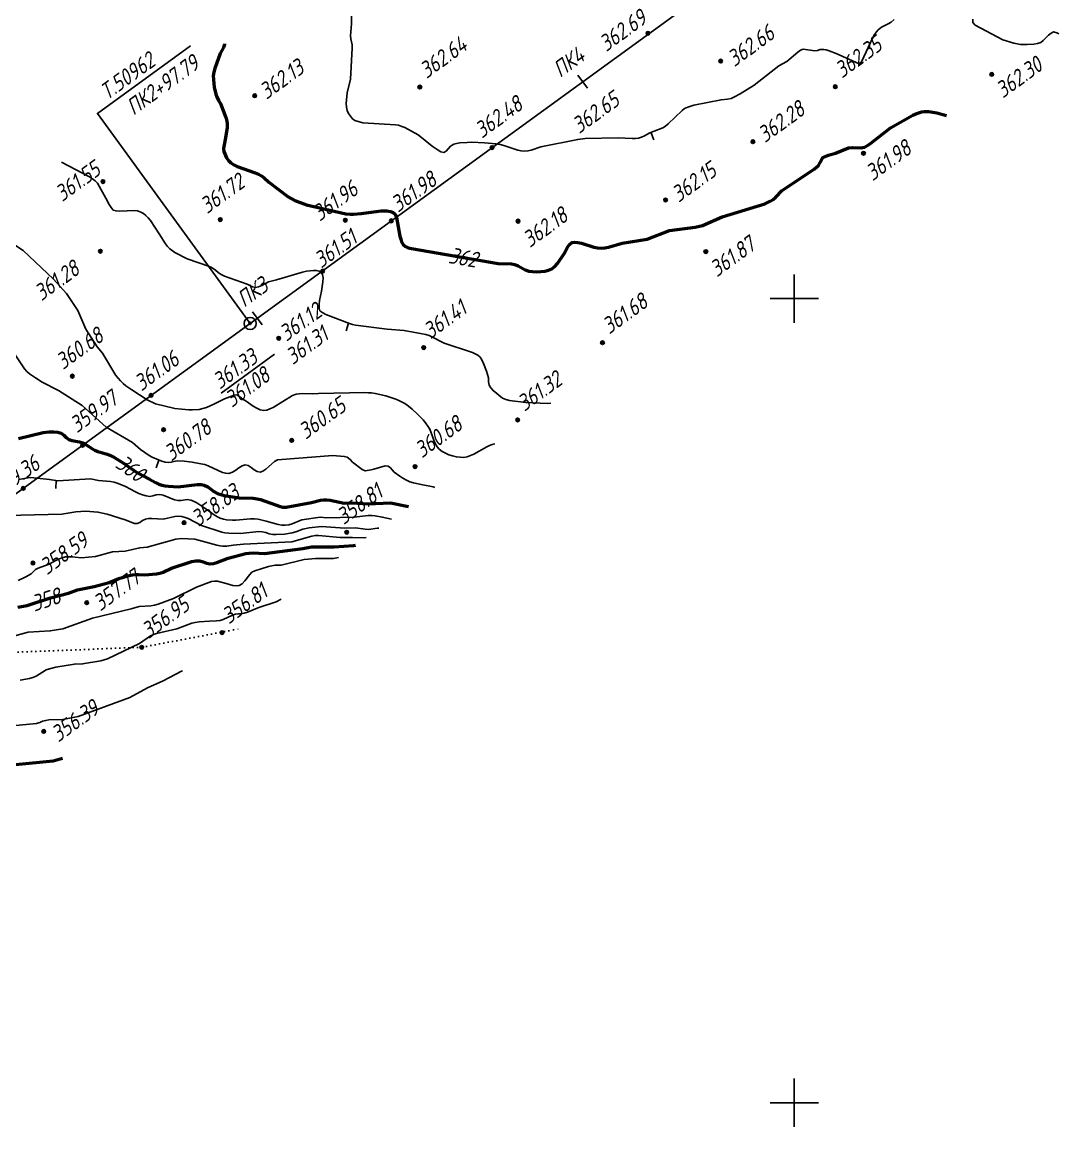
# Model space of a CAD drawing. Extents: x 1514039 to 1515876, y 2182924 to 2184238.
# Drawn here: x 1514408 to 1514665.8, y 2182994 to 2183268.8 of the extents above; entities that cross this region are included whole.
import ezdxf
from ezdxf.enums import TextEntityAlignment as Align

# ---------------------------------------------------------------- set-up
doc = ezdxf.new("R2010")
doc.units = 0
doc.linetypes.add('ИИDot', pattern=[1, 0, -1])
for name, color, linetype, lineweight in [('ИИ_ГЕОПУНКТ_025', 7, 'Continuous', 25), ('ИИ_ГЕОСЕТКА_025', 3, 'Continuous', 25), ('ИИ_КОНТУР_025', 7, 'ИИDot', 25), ('ИИ_ОТМЕТКА_025', 7, 'Continuous', 25), ('ИИ_ПИКЕТАЖ_025', 7, 'Continuous', 25), ('ИИ_РЕЛЬЕФ_025', 34, 'Continuous', 25), ('ИИ_РЕЛЬЕФ_050', 34, 'Continuous', 50), ('ИИ_ТРАССА_ТРУБ_025', 7, 'Continuous', 25)]:
    doc.layers.add(name, color=color, linetype=linetype, lineweight=lineweight)
doc.styles.add('VNIPISIMPLEXCUR', font='simplex.shx', dxfattribs={"width": 0.8, "oblique": 15})

# ---------------------------------------------------------------- blocks, each defined once
blk = doc.blocks.new('PICKET')
at = {"color": 0, "linetype": 'Continuous', "lineweight": 25}
for p, q in [((-0.2299999999999898, 0), (0.2299999999999898, 0)), ((0, 0.2299999999999898), (0, -0.2299999999999898))]:
    blk.add_line(p, q, dxfattribs=at)
blk.add_circle((0, 0), 0.23, dxfattribs=at)
at = {"color": 0, "linetype": 'Continuous', "style": 'VNIPISIMPLEXCUR', "oblique": 15, "width": 0.8}
blk.add_attdef('OTMETKA', (1.25, 0.3000000000000114), '', height=2, dxfattribs=at)
at = {"color": 8, "linetype": 'Continuous', "style": 'VNIPISIMPLEXCUR', "oblique": 15, "width": 0.8, "flags": 1}
blk.add_attdef('NOMER', (1.25, -2.699999999999989), '', height=2, dxfattribs=at)
blk = doc.blocks.new('ИИ050052Р')
at = {"linetype": 'Continuous', "lineweight": 25}
h = blk.add_hatch(color=0, dxfattribs=at)
edge = h.paths.add_edge_path()
edge.add_arc((0, 0), 0.15, 0, 360)
at = {"color": 0, "linetype": 'Continuous', "lineweight": 25}
for radius in [0.75, 0.15]:
    blk.add_circle((0, 0), radius, dxfattribs=at)
at = {"color": 0, "linetype": 'Continuous', "style": 'VNIPISIMPLEXCUR', "oblique": 15, "width": 0.8}
for tag, p in [('CENTRE', (1.449999999999999, 0.6999999999999993)), ('HEIGHT', (1.449999999999999, -2.699999999999999))]:
    blk.add_attdef(tag, p, '', height=2, dxfattribs=at)
for tag, p in [('NUMBER', (-2, -1)), ('STATIONING', (-2, -4.399999999999999)), ('ALPHA', (-2, -7.799999999999999))]:
    blk.add_attdef(tag, text='', height=2, dxfattribs=at).set_placement(p, align=Align.RIGHT)
at = {"color": 253, "linetype": 'Continuous', "style": 'VNIPISIMPLEXCUR', "oblique": 15, "width": 0.8, "flags": 1}
blk.add_attdef('NOTE', text='', height=1.6, dxfattribs=at).set_placement((-2, -10.8), align=Align.RIGHT)
blk = doc.blocks.new('ИИ15001')
at = {"color": 0, "linetype": 'Continuous', "lineweight": 25}
blk.add_lwpolyline([(0, 1), (0, -1)], dxfattribs=at)
at = {"color": 0, "linetype": 'Continuous', "lineweight": 25, "style": 'VNIPISIMPLEXCUR', "oblique": 15, "width": 0.8}
blk.add_attdef('STATIONING', text='', height=2, dxfattribs=at).set_placement((0, 2), align=Align.CENTER)
at = {"color": 7, "linetype": 'Continuous', "lineweight": 25, "style": 'VNIPISIMPLEXCUR', "oblique": 15, "width": 0.8}
blk.add_attdef('HEIGHT', text='', height=2, dxfattribs=at).set_placement((0, -2), align=Align.TOP_CENTER)
blk = doc.blocks.new('ИИ053296')
at = {"color": 0, "linetype": 'Continuous', "lineweight": 25}
blk.add_lwpolyline([(0, 0), (1, 0)], dxfattribs=at)
blk = doc.blocks.new('ИИ05012')
at = {"color": 0, "linetype": 'Continuous', "flags": 128}
for points in [[(0, 3), (0, -3)], [(-3, 0), (3, 0)]]:
    blk.add_lwpolyline(points, dxfattribs=at)

msp = doc.modelspace()

# ---------------------------------------------------------------- linework, layer by layer
at = {"layer": 'ИИ_ГЕОПУНКТ_025'}
for points in [[(1514464.73, 2183193.83), (1514426.744510953, 2183246.069806213), (1514449.870296859, 2183262.885417735)], [(1514457.494722169, 2183176.529315836), (1514470.795218824, 2183186.20059731)]]:
    msp.add_lwpolyline(points, dxfattribs=at)
at = {"layer": 'ИИ_КОНТУР_025', "flags": 128}
msp.add_lwpolyline([(1514278.958206858, 2183132.933525172), (1514281.5, 2183130.7), (1514308.781478621, 2183124.970054436), (1514323.47, 2183121.44), (1514350.573961932, 2183110.822936079), (1514398.234257442, 2183111.768573251), (1514437.8, 2183113.2801), (1514462.398784994, 2183117.949842726)], dxfattribs=at)
at = {"layer": 'ИИ_РЕЛЬЕФ_025'}
for points, elevation in [([(1514489.815790832, 2183277.940219121), (1514489.900162342, 2183268.316772429), (1514489.707767854, 2183265.400627836), (1514489.724726302, 2183264.591310323), (1514490.079970143, 2183263.089168954), (1514490.092020867, 2183262.298037719), (1514489.693014667, 2183254.54714944), (1514488.876512607, 2183251.176861952), (1514488.667417454, 2183249.429127197), (1514488.614746878, 2183248.505130045), (1514488.652787596, 2183247.617506543), (1514488.834584446, 2183246.797898017), (1514489.180502713, 2183246.067051616), (1514489.645302176, 2183245.362679079), (1514490.190346112, 2183244.750314164), (1514490.753157749, 2183244.284623745), (1514492.727591965, 2183243.744317471), (1514500.881729101, 2183243.214994365), (1514501.647553859, 2183243.111722962), (1514502.454116804, 2183242.851141929), (1514503.210029026, 2183242.543986913), (1514506.492592036, 2183240.728032075), (1514510.01165748, 2183237.949259322), (1514511.454837154, 2183236.924898356), (1514512.168633971, 2183236.49852592), (1514512.856454055, 2183236.358180305), (1514513.444245153, 2183236.65248792), (1514514.55772053, 2183237.924954188), (1514515.364277956, 2183238.420819411), (1514516.035331084, 2183238.600345796), (1514516.832802562, 2183238.73121683), (1514518.715006761, 2183238.865117744), (1514519.753742583, 2183238.877210079), (1514522.984503537, 2183238.748429315), (1514525.904127271, 2183238.467217656), (1514526.862391312, 2183238.298828087), (1514527.797884784, 2183238.05396765), (1514531.286887527, 2183236.917797796), (1514532.089579063, 2183236.746568448), (1514532.861920394, 2183236.681262403), (1514533.761479361, 2183236.755037981), (1514534.600197787, 2183236.947842478), (1514537.012054994, 2183237.730305547), (1514546.1778492, 2183239.614944612), (1514547.994809836, 2183239.812585453), (1514556.185992852, 2183239.956857032), (1514559.697610148, 2183239.792460759), (1514560.518166229, 2183239.818709851), (1514561.269904419, 2183239.925776734), (1514562.054357662, 2183240.17731146), (1514562.758314241, 2183240.523379201), (1514564.117929401, 2183241.272234489), (1514567.290195847, 2183242.518891097), (1514567.989437467, 2183242.912436953), (1514568.679318213, 2183243.444398683), (1514572.154704694, 2183246.835074321), (1514572.741178093, 2183247.255730748), (1514573.493257636, 2183247.613905877), (1514575.052197109, 2183248.136660157), (1514581.794034968, 2183249.464072185), (1514583.381294453, 2183249.582411847), (1514584.273223948, 2183249.793773073), (1514584.976860905, 2183250.088707799), (1514586.578527199, 2183250.979542886), (1514590.015130645, 2183253.122371831), (1514596.115556582, 2183257.888505509), (1514598.126327411, 2183258.961725051), (1514600.876276124, 2183261.334683254), (1514601.55175393, 2183261.783219613), (1514602.212820488, 2183262.058112143), (1514605.067558218, 2183261.635725464), (1514605.77392072, 2183261.758334489), (1514606.450102617, 2183261.956313321), (1514607.312598613, 2183261.982093154), (1514607.950508763, 2183261.848980993), (1514608.689729736, 2183261.622233286), (1514610.400590626, 2183260.953926919), (1514616.10528147, 2183258.42024239), (1514616.736423891, 2183258.859679115), (1514619.544216033, 2183264.938918061), (1514619.965563921, 2183265.681910916), (1514620.401076116, 2183266.337074876), (1514620.853787827, 2183266.885589464), (1514621.650415934, 2183267.522810217), (1514622.480040123, 2183267.949637738), (1514623.307225842, 2183268.317104958), (1514624.116383384, 2183268.744774863), (1514624.822411341, 2183269.412053387)], 362.5), ([(1514644.353124033, 2183269.482947676), (1514644.382766935, 2183268.648547443), (1514644.959773586, 2183268.028831188), (1514651.861094072, 2183264.408999233), (1514654.53581934, 2183263.535232884), (1514655.420545263, 2183263.335505287), (1514656.254228797, 2183263.228097907), (1514657.089625642, 2183263.176575677), (1514657.909515399, 2183263.17471872), (1514659.575236312, 2183263.29128057), (1514660.415580136, 2183263.430709668), (1514661.255898947, 2183263.724971181), (1514661.902034087, 2183264.176975321), (1514663.19895673, 2183265.50262194), (1514663.840354236, 2183266.060845195), (1514664.470782535, 2183266.3390556), (1514665.280937803, 2183266.142420262), (1514665.774359761, 2183265.841917522)], 362.5), ([(1514417.858550116, 2183233.933085656), (1514424.756990599, 2183230.323904511), (1514425.508755761, 2183229.83203818), (1514426.230692554, 2183229.301788612), (1514426.761299281, 2183228.699355727), (1514427.228881577, 2183228.015822809), (1514428.889129321, 2183225.011357699), (1514429.657596402, 2183223.380228282), (1514430.14993785, 2183222.673082503), (1514430.714351237, 2183222.038216009), (1514431.389122199, 2183221.802654754), (1514432.235987024, 2183221.720965152), (1514436.027868204, 2183221.893378701), (1514436.747814785, 2183221.801388936), (1514437.546399039, 2183221.539982286), (1514438.190748084, 2183221.196831596), (1514438.826950735, 2183220.70688699), (1514439.390574825, 2183220.125980633), (1514439.946240072, 2183219.401659971), (1514442.115830117, 2183216.142467567), (1514443.664544218, 2183213.621335602), (1514444.183614062, 2183212.962528008), (1514444.803671064, 2183212.383536397), (1514446.047784593, 2183211.481994336), (1514449.061934844, 2183209.91985016), (1514454.596604445, 2183207.967377485), (1514455.307566501, 2183207.626531489), (1514456.133204337, 2183207.06945661), (1514456.792568863, 2183206.500247214), (1514457.533424919, 2183205.979503415), (1514458.345395819, 2183205.594706981), (1514464.02948402, 2183203.61834361), (1514464.679293075, 2183203.258065427), (1514465.345153434, 2183202.958411362), (1514466.03189816, 2183202.737635396), (1514466.785230071, 2183202.902728349), (1514467.598622218, 2183203.294662613), (1514469.261442652, 2183204.214635932), (1514471.256978045, 2183204.67765526), (1514477.751183646, 2183206.581254081), (1514478.741020102, 2183206.804724045), (1514479.662119136, 2183206.958516604), (1514480.498618267, 2183207.026552356), (1514481.234655012, 2183206.9927519), (1514481.854366889, 2183206.841035836), (1514482.341891418, 2183206.555324762), (1514482.707760907, 2183205.989484803), (1514482.84940939, 2183205.182456044), (1514482.818035674, 2183204.192095252), (1514482.441016882, 2183201.89280465), (1514481.986294996, 2183199.554467152), (1514481.857792415, 2183198.51529774), (1514481.863460484, 2183197.639936912), (1514482.054498013, 2183196.986241437), (1514482.773543427, 2183196.49182849), (1514483.543071322, 2183196.063800307), (1514489.396764423, 2183193.825063802), (1514490.192693177, 2183193.589447175), (1514490.947225044, 2183193.435737676), (1514498.816328815, 2183192.377371352), (1514503.028512947, 2183192.043164351), (1514508.367927879, 2183191.050494566), (1514509.205865062, 2183190.810804875), (1514509.907973605, 2183190.515889104), (1514512.928177255, 2183188.894480179), (1514520.001631951, 2183186.620200424), (1514521.322039718, 2183185.93643307), (1514521.929169938, 2183185.406170632), (1514522.353294781, 2183184.755418666), (1514522.761027006, 2183183.906721039), (1514523.470393267, 2183181.972504654), (1514523.943428059, 2183180.317553174), (1514523.987463051, 2183179.340470131), (1514524.129046427, 2183178.456951771), (1514524.53209268, 2183177.809763393), (1514525.139807065, 2183177.136845428), (1514527.461740126, 2183175.255097818), (1514528.305454797, 2183174.914743924), (1514529.239644219, 2183174.685160194), (1514533.277984404, 2183174.136059151), (1514538.539883686, 2183173.92671926), (1514539.453879662, 2183173.981868863)], 361.5), ([(1514401.081022317, 2183216.715553328), (1514408.342161511, 2183211.986955091), (1514415.808712268, 2183204.87785175), (1514419.070959256, 2183201.317616382), (1514421.923904836, 2183197.064395567), (1514423.85894762, 2183192.411297793), (1514426.738105436, 2183187.993943193), (1514428.064604597, 2183186.408846902), (1514431.351530616, 2183180.924532646), (1514431.895454006, 2183180.212294308), (1514432.485853977, 2183179.544577925), (1514433.129196523, 2183178.92708176), (1514433.819053025, 2183178.354143353), (1514435.301096736, 2183177.30629361), (1514439.169004862, 2183174.842621405), (1514441.198031783, 2183173.825745703), (1514446.040400882, 2183172.649255025), (1514449.506465661, 2183172.380998825), (1514450.369850502, 2183172.371049001), (1514452.092862558, 2183172.419686422), (1514452.993388413, 2183172.640741607), (1514453.888714651, 2183172.956635008), (1514455.669440589, 2183173.769476585), (1514458.336984304, 2183175.05340137), (1514460.772467365, 2183176.017022962), (1514461.456013167, 2183176.073713194), (1514462.208325105, 2183175.615273196), (1514462.887142605, 2183175.005287827), (1514463.755762234, 2183174.473118996), (1514465.488335608, 2183173.257473177), (1514466.356955237, 2183172.725304345), (1514467.230240748, 2183172.34444367), (1514468.110525083, 2183172.19054523), (1514468.882766213, 2183172.283510776), (1514469.660548338, 2183172.556163182), (1514470.442360278, 2183172.959496941), (1514475.228527479, 2183175.884368536), (1514476.144157491, 2183176.244634137), (1514476.896135051, 2183176.36275265), (1514477.71355478, 2183176.386051753), (1514480.278000538, 2183176.293401504), (1514481.685898187, 2183176.420733268), (1514493.276179863, 2183176.616393086), (1514494.111431035, 2183176.614309602), (1514494.925541279, 2183176.565012249), (1514495.840631894, 2183176.432090445), (1514498.493590178, 2183175.827161879), (1514500.935486191, 2183175.00151138), (1514501.707846933, 2183174.673187291), (1514503.034873249, 2183173.975208736), (1514503.679874403, 2183173.557748643), (1514504.982840658, 2183172.523879441), (1514506.340272829, 2183171.272525937), (1514507.709220483, 2183169.83126828), (1514508.341996385, 2183169.076420511), (1514508.91043168, 2183168.318490842), (1514509.372050151, 2183167.514374941), (1514509.748069842, 2183166.63459548), (1514510.392756436, 2183164.803979574), (1514510.750298274, 2183163.940477972), (1514511.188668677, 2183163.168488102), (1514511.750889796, 2183162.530740585), (1514512.449553082, 2183162.007523186), (1514513.254837714, 2183161.550131114), (1514514.136122994, 2183161.166541534), (1514515.062788222, 2183160.864731619), (1514516.004212701, 2183160.652678534), (1514516.929775731, 2183160.538359449), (1514517.808856613, 2183160.529751531), (1514518.646622611, 2183160.664242919), (1514519.475558475, 2183160.947203188), (1514520.298072422, 2183161.338140823), (1514523.572073418, 2183163.171834785), (1514524.233933799, 2183163.451053671), (1514524.906003562, 2183163.692075929), (1514525.579146996, 2183163.892185726)], 361), ([(1514405.954945879, 2183186.523934072), (1514408.642006025, 2183182.538775543), (1514409.21965197, 2183181.892917697), (1514409.875283546, 2183181.326280528), (1514411.409818073, 2183180.27028129), (1514412.99396846, 2183179.231454297), (1514417.09649227, 2183177.182449501), (1514422.981606803, 2183173.405691096), (1514428.934714795, 2183168.044499942), (1514435.52098053, 2183164.189001335), (1514437.507397557, 2183162.471785273), (1514439.593680539, 2183161.004403571), (1514440.356179877, 2183160.575331186), (1514441.947797243, 2183159.870755092), (1514442.796605521, 2183159.565921988), (1514443.616894863, 2183159.33759359), (1514444.360776268, 2183159.219420956), (1514445.10449127, 2183159.293034003), (1514445.780449779, 2183159.500267952), (1514446.609597405, 2183159.628633371), (1514448.297395543, 2183159.558162726), (1514450.350671897, 2183159.319969015), (1514452.458311897, 2183158.95158011), (1514453.435294962, 2183158.730289917), (1514454.336163542, 2183158.436216804), (1514457.847009945, 2183156.795600281), (1514458.66797499, 2183156.55433883), (1514459.452805582, 2183156.494623929), (1514460.308103254, 2183156.82446474), (1514461.144239624, 2183157.3032061), (1514461.939657441, 2183157.902854099), (1514462.718453247, 2183158.418100207), (1514463.504846709, 2183158.643157688), (1514464.25264973, 2183158.460354157), (1514464.991856386, 2183158.004481978), (1514465.72801048, 2183157.463580911), (1514466.466655811, 2183157.025690717), (1514467.213336182, 2183156.878851158), (1514467.923663888, 2183157.103871387), (1514468.636047411, 2183157.588427771), (1514470.803588046, 2183159.478398176), (1514471.542250003, 2183159.880183505), (1514485.297359433, 2183161.017669403), (1514488.115359453, 2183160.762183386), (1514488.861826151, 2183160.541537636), (1514489.565770561, 2183159.981898933), (1514490.141008992, 2183159.331847664), (1514492.58544595, 2183157.48928328), (1514493.359220283, 2183157.165257616), (1514494.785497547, 2183157.415609439), (1514495.493578794, 2183157.576544016), (1514498.309002602, 2183158.380303073), (1514499.073406416, 2183158.354228938), (1514499.595086999, 2183157.954906477), (1514500.031199007, 2183157.411064464), (1514500.560257697, 2183156.827373313), (1514501.920572447, 2183155.840687147), (1514502.725433318, 2183155.3363545), (1514503.581831367, 2183154.867889816), (1514504.466067728, 2183154.467688848), (1514505.345160106, 2183154.169569409), (1514507.259933283, 2183153.740788146), (1514510.22996081, 2183153.202277259), (1514510.655146287, 2183153.039476566)], 360.5), ([(1514407.207439725, 2183154.978957684), (1514409.045221042, 2183155.373639508), (1514410.049981328, 2183155.486371283), (1514410.926372166, 2183155.473622132), (1514414.840831103, 2183155.01973217), (1514416.887322729, 2183154.669401635), (1514425.062414893, 2183155.1762442), (1514427.037456683, 2183154.801649452), (1514430.037337457, 2183154.518462277), (1514430.962087717, 2183154.344095603), (1514431.922991096, 2183154.029871037), (1514433.711249257, 2183153.259419397), (1514436.239759157, 2183151.910982438), (1514437.060251651, 2183151.547811628), (1514437.976342325, 2183151.204980306), (1514438.872699071, 2183150.938374761), (1514439.759572512, 2183150.810656831), (1514440.56633023, 2183150.948115872), (1514441.367231975, 2183151.171338493), (1514442.246738638, 2183151.26894127), (1514443.085534702, 2183151.097800867), (1514445.924605232, 2183149.997200933), (1514446.810376628, 2183149.777074369), (1514447.607151828, 2183149.779486087), (1514449.107054615, 2183150.011127327), (1514449.95926357, 2183149.915175389), (1514450.665829959, 2183149.64630086), (1514451.454221496, 2183149.220982952), (1514453.181990518, 2183148.070673669), (1514455.796773317, 2183146.232238578), (1514456.580045891, 2183145.758957902), (1514457.279786997, 2183145.426133017), (1514458.103513288, 2183145.158484128), (1514458.824232089, 2183145.015899731), (1514460.344175675, 2183144.90599312), (1514461.154840838, 2183144.912492495), (1514464.852152456, 2183145.263246255), (1514465.834760964, 2183145.244433965), (1514466.745442441, 2183145.123033042), (1514468.706198675, 2183144.638509513), (1514471.680959373, 2183143.834022871), (1514472.597551471, 2183143.685567729), (1514473.441662071, 2183143.655477551), (1514474.357346721, 2183143.782766469), (1514475.196869488, 2183144.031625357), (1514477.584874559, 2183144.986607688), (1514482.114087582, 2183145.631434698), (1514483.705010558, 2183145.500428019), (1514490.562749189, 2183145.637697756), (1514494.062687284, 2183146.026009268), (1514494.993249408, 2183146.026245656), (1514495.818771577, 2183145.957560434), (1514497.554779953, 2183145.672143944), (1514499.860100679, 2183145.189346463)], 359.5), ([(1514404.290312518, 2183146.064813351), (1514417.893869779, 2183146.413037209), (1514421.439264358, 2183146.955370748), (1514423.882000601, 2183147.141559383), (1514426.89868092, 2183146.922882752), (1514429.226479277, 2183146.392530934), (1514433.62531233, 2183144.993952314), (1514435.95311302, 2183144.115426466), (1514436.662699995, 2183144.051175426), (1514437.338333088, 2183144.353640206), (1514437.968844633, 2183144.811567021), (1514438.703913433, 2183145.184919167), (1514439.459934457, 2183145.299070747), (1514440.318994749, 2183145.31430397), (1514443.072814372, 2183145.190429315), (1514446.033722418, 2183145.849554975), (1514446.877768982, 2183145.931995123), (1514447.741251909, 2183145.854209383), (1514448.600235025, 2183145.597002392), (1514449.306742578, 2183145.30701716), (1514452.664909376, 2183143.553923172), (1514457.660457784, 2183141.960638776), (1514458.431430859, 2183141.794033562), (1514459.461938734, 2183141.659204613), (1514462.367448091, 2183141.553405823), (1514466.916472376, 2183142.050132632), (1514467.692649055, 2183142.033518312), (1514468.61821351, 2183141.836104587), (1514469.43228861, 2183141.541942778), (1514470.341600654, 2183141.34194676), (1514471.232171858, 2183141.310084146), (1514473.264723023, 2183141.437588063), (1514475.151611893, 2183141.726945092), (1514476.106354469, 2183141.988762061), (1514477.818000568, 2183142.629567225), (1514479.382395691, 2183142.962020694), (1514482.439470031, 2183143.305291916), (1514488.275116993, 2183142.918057112), (1514490.936157918, 2183143.002189768), (1514493.331130155, 2183142.649300149), (1514494.122638926, 2183142.602510123), (1514496.371818915, 2183142.911833394), (1514496.74695205, 2183142.925661321)], 359), ([(1514407.103550785, 2183129.938170763), (1514408.945375597, 2183130.783686709), (1514410.335650999, 2183131.57967745), (1514411.405940093, 2183132.624141437), (1514412.059202028, 2183132.958321017), (1514414.540013897, 2183133.857040211), (1514417.112774607, 2183135.179263902), (1514417.97150857, 2183135.545792258), (1514418.832249888, 2183135.782448085), (1514420.427073621, 2183135.75243608), (1514421.225118993, 2183135.696443257), (1514422.822476751, 2183135.502483975), (1514426.26122153, 2183135.904183551), (1514430.5050252, 2183136.988692095), (1514433.647899302, 2183137.160943206), (1514437.277962473, 2183138.043496992), (1514439.14618039, 2183138.172011585), (1514446.274584225, 2183140.192741988), (1514447.683510481, 2183140.385162781), (1514450.977076363, 2183140.218530979), (1514456.470056015, 2183138.669521415), (1514457.263793197, 2183138.506309382), (1514457.967080518, 2183138.41363626), (1514458.907535394, 2183138.425339661), (1514460.490930505, 2183138.680768481), (1514463.091823736, 2183138.907094227), (1514475.130708944, 2183139.495693484), (1514480.055603417, 2183140.928836717), (1514480.96991039, 2183141.091288362), (1514481.722950649, 2183141.104478683), (1514487.125694698, 2183140.580537207), (1514490.168775703, 2183140.602351451), (1514493.178663495, 2183140.534954138), (1514493.543842709, 2183140.596562429)], 358.5), ([(1514404.407554259, 2183115.619892811), (1514409.578799112, 2183117.010283282), (1514415.030654427, 2183117.347416022), (1514418.147050407, 2183117.869450337), (1514425.523285392, 2183120.527319215), (1514435.192862019, 2183122.814024364), (1514437.138391618, 2183123.405235989), (1514440.010711843, 2183123.567965568), (1514440.990823274, 2183123.727180703), (1514441.90162706, 2183123.978499437), (1514445.644022821, 2183125.442996224), (1514451.366616599, 2183128.254989061), (1514455.138634377, 2183129.614162049), (1514455.931156524, 2183129.755867436), (1514456.653304537, 2183129.713659822), (1514458.75006911, 2183129.174970399), (1514460.444998695, 2183128.655133479), (1514461.254962707, 2183128.532835354), (1514462.006592174, 2183128.624613302), (1514462.731240088, 2183129.065775012), (1514463.408062026, 2183129.791552721), (1514464.629781976, 2183131.39992966), (1514465.180456987, 2183131.934015653), (1514465.903330484, 2183132.262436726), (1514467.487496354, 2183132.761414479), (1514469.300885156, 2183133.372120714), (1514470.141972932, 2183133.58193313), (1514470.949766529, 2183133.685490907), (1514472.467637759, 2183133.750306016), (1514478.188762032, 2183135.098234494), (1514479.135977443, 2183135.237863241), (1514480.946930202, 2183135.365923611), (1514481.848659808, 2183135.379429139), (1514484.548852928, 2183135.352579515), (1514485.450027457, 2183135.358599909), (1514486.723879433, 2183135.637515697)], 357.5), ([(1514407.568539834, 2183105.149993401), (1514409.90243148, 2183105.511955586), (1514410.673935924, 2183105.737174618), (1514411.513894002, 2183106.142667369), (1514414.038509218, 2183107.693711049), (1514414.815185053, 2183107.958121621), (1514416.453965631, 2183108.332961823), (1514421.061487965, 2183109.120419733), (1514423.083343544, 2183109.139595885), (1514427.572678586, 2183109.907388737), (1514428.406751134, 2183110.137193515), (1514429.259450989, 2183110.449239452), (1514437.256991371, 2183114.192768027), (1514439.996742485, 2183116.107756842), (1514440.689380324, 2183116.461713745), (1514441.458392975, 2183116.723038026), (1514446.51401118, 2183117.895728839), (1514450.21926622, 2183119.260770767), (1514451.060074551, 2183119.489788469), (1514452.019445355, 2183119.640883611), (1514454.665082961, 2183119.784048495), (1514456.393402657, 2183119.826369582), (1514457.26069983, 2183119.957363273), (1514458.034436412, 2183120.1990459), (1514460.365153276, 2183121.256923995), (1514461.062911476, 2183121.4996656), (1514461.804350102, 2183121.614430419), (1514462.486561918, 2183121.646967617), (1514463.22418675, 2183121.757612271), (1514464.079034572, 2183122.030163185), (1514466.894498771, 2183123.201501427), (1514471.19136015, 2183124.630258701), (1514472.413527907, 2183125.231931516)], 357), ([(1514400.147183785, 2183093.291653058), (1514410.811968189, 2183094.210159845), (1514411.661577164, 2183094.338751687), (1514412.428427195, 2183094.579920033), (1514413.125383398, 2183094.871643646), (1514413.913916795, 2183095.104162311), (1514414.678671726, 2183095.203242119), (1514418.208280258, 2183095.295324187), (1514421.982804768, 2183096.104922364), (1514434.843287301, 2183100.799707719), (1514439.184420823, 2183103.172915699), (1514443.137198142, 2183104.904621916), (1514447.625288957, 2183107.352233394), (1514447.948912106, 2183107.442807419)], 356.5)]:
    msp.add_lwpolyline(points, dxfattribs=dict(at, elevation=elevation))
at = {"layer": 'ИИ_РЕЛЬЕФ_050'}
for points, elevation in [([(1514458.377292394, 2183263.397536803), (1514458.360697314, 2183263.228096269), (1514458.082454456, 2183262.471901458), (1514457.652222442, 2183261.716202802), (1514457.278445301, 2183260.960319853), (1514455.926092125, 2183257.228217737), (1514455.683322659, 2183256.299641205), (1514455.554935789, 2183255.376403467), (1514455.685487247, 2183253.531538183), (1514455.81153519, 2183252.591068366), (1514456.240719553, 2183250.885384012), (1514456.456475318, 2183250.199585841), (1514456.881153361, 2183249.283630497), (1514457.336531796, 2183248.513724251), (1514458.651143285, 2183245.035478644), (1514458.896866165, 2183244.221210766), (1514459.043073055, 2183243.473295117), (1514459.052937677, 2183242.543909675), (1514458.636648483, 2183239.989152139), (1514458.232197384, 2183238.214231359), (1514458.129849682, 2183237.366954864), (1514458.18286752, 2183236.582186651), (1514458.834807001, 2183235.024843849), (1514459.338292521, 2183234.337493929), (1514459.922094005, 2183233.744856577), (1514460.652376276, 2183233.266122087), (1514461.505638214, 2183232.907421441), (1514465.981148384, 2183231.276852721), (1514466.815242197, 2183230.932527163), (1514467.536801063, 2183230.56032472), (1514468.228533587, 2183230.060216556), (1514469.373208726, 2183229.000847772), (1514474.209570749, 2183225.355382348), (1514475.864433259, 2183224.409757085), (1514478.771777985, 2183223.299678845), (1514488.540698066, 2183221.102298911), (1514489.62176529, 2183220.989165362), (1514490.444628675, 2183220.985868366), (1514492.352789785, 2183221.158533106), (1514497.287093882, 2183221.8371869), (1514498.067715102, 2183221.878341879), (1514498.711241505, 2183221.848037399), (1514499.589440302, 2183221.683222842), (1514500.252218459, 2183221.419622334), (1514500.74345095, 2183221.022526564), (1514501.079974864, 2183220.153248202), (1514501.956359367, 2183215.554441573), (1514502.157341225, 2183214.781401909), (1514502.386395763, 2183214.159770713), (1514502.761458954, 2183213.440264273), (1514503.356882533, 2183212.929494232), (1514504.002794981, 2183212.664965952), (1514504.854810169, 2183212.460371148), (1514526.351893816, 2183208.76162316), (1514529.675165016, 2183208.649463073), (1514530.468902266, 2183208.505222666), (1514531.366008545, 2183208.133288212), (1514533.087034947, 2183207.160073746), (1514534.044532475, 2183206.85127599), (1514534.935222682, 2183206.744340762), (1514535.923558651, 2183206.703952849), (1514536.95429448, 2183206.742214825), (1514537.972184263, 2183206.871229263), (1514538.921982098, 2183207.103098741), (1514539.74844208, 2183207.449925832), (1514540.505307191, 2183208.024323916), (1514541.145433736, 2183208.775059291), (1514542.857622833, 2183211.341743793), (1514543.657731821, 2183212.822148785), (1514544.157775698, 2183213.442456283), (1514544.724479164, 2183213.982833781), (1514545.383586778, 2183214.087875886), (1514546.19080241, 2183213.998707804), (1514547.10748576, 2183213.771632579), (1514550.127939085, 2183212.825994489), (1514551.096090278, 2183212.610321138), (1514551.980507676, 2183212.538255868), (1514552.900478167, 2183212.618206365), (1514553.782996365, 2183212.79457027), (1514557.188228167, 2183213.82140392), (1514563.421803935, 2183214.781651341), (1514568.96871668, 2183216.989717874), (1514575.396440686, 2183217.811137632), (1514577.196028511, 2183218.221474448), (1514582.076571621, 2183220.306477344), (1514592.664116256, 2183223.539918442), (1514594.039675498, 2183224.224979451), (1514594.715134282, 2183224.649715399), (1514595.286967886, 2183225.134500205), (1514596.96031251, 2183226.870123504), (1514604.913755455, 2183232.212077092), (1514605.515524013, 2183232.703505148), (1514605.983367592, 2183233.146425091), (1514606.46397902, 2183233.833746281), (1514606.979122064, 2183234.988858042), (1514607.635411778, 2183235.372389507), (1514608.464925646, 2183235.650760068), (1514610.227887874, 2183236.144404649), (1514613.513578709, 2183237.497430929), (1514614.482358335, 2183237.589530158), (1514616.510464149, 2183237.538269775), (1514617.440935564, 2183237.695964218), (1514618.210235864, 2183238.088217273), (1514618.935165248, 2183238.577791901), (1514623.935700118, 2183242.466469425), (1514629.476785499, 2183245.597601891), (1514630.228642743, 2183245.955688034), (1514630.923160485, 2183246.221147676), (1514631.688677547, 2183246.457475522), (1514632.380892572, 2183246.575390914), (1514633.332966918, 2183246.555936309), (1514633.93849942, 2183246.483950011), (1514635.432021273, 2183246.190661633), (1514637.840617112, 2183245.528545083)], 362), ([(1514407.107179592, 2183165.228463859), (1514413.241465423, 2183166.672779746), (1514414.055544783, 2183166.806832579), (1514414.791654804, 2183166.878597769), (1514415.913138029, 2183166.896868752), (1514416.887651982, 2183166.79772987), (1514417.759047575, 2183166.538378253), (1514418.386564758, 2183166.046904115), (1514418.974292357, 2183165.493609773), (1514419.642201562, 2183164.990846404), (1514420.446149674, 2183164.721996107), (1514422.311771268, 2183164.398328114), (1514423.192169806, 2183164.138837047), (1514424.634353109, 2183163.242370642), (1514425.341656113, 2183162.755279484), (1514426.099638348, 2183162.318728739), (1514426.837650881, 2183162.021807992), (1514429.22893013, 2183161.300080208), (1514429.985867975, 2183161.002656516), (1514430.834538384, 2183160.564847014), (1514433.249969387, 2183159.066556107), (1514436.555164911, 2183156.749219564), (1514439.711099384, 2183155.120840518), (1514441.227745002, 2183154.254094794), (1514441.998646932, 2183153.87809817), (1514442.789116385, 2183153.591353473), (1514443.588440883, 2183153.437540054), (1514444.3996516, 2183153.337942381), (1514446.8753948, 2183153.231227462), (1514451.65359382, 2183153.767190586), (1514452.522490243, 2183153.753671386), (1514453.3118719, 2183153.629499679), (1514454.217644009, 2183153.228924521), (1514455.745031217, 2183152.032342175), (1514456.617031768, 2183151.537623349), (1514457.426288735, 2183151.272785383), (1514458.303314736, 2183151.072753952), (1514462.037315524, 2183150.488650016), (1514465.517573427, 2183150.371932257), (1514466.443777246, 2183150.237884592), (1514467.341500245, 2183150.013746723), (1514472.156472679, 2183148.283422074), (1514472.840558429, 2183148.125204876), (1514473.682067008, 2183148.130732184), (1514479.991899099, 2183149.317129196), (1514482.22103303, 2183149.892579778), (1514483.038754732, 2183149.977181691), (1514483.803862673, 2183149.948589901), (1514484.622930891, 2183149.84252655), (1514488.079071347, 2183149.160034613), (1514490.100540438, 2183149.231939637), (1514494.078383718, 2183148.946428701), (1514499.593643259, 2183149.206453412), (1514504.121526524, 2183148.288238851)], 360), ([(1514406.981797351, 2183123.226073935), (1514409.311231415, 2183123.64747866), (1514415.120632341, 2183125.546791633), (1514419.59107301, 2183126.738460093), (1514421.785625927, 2183127.563722992), (1514425.992322665, 2183128.396966963), (1514429.681276225, 2183129.363072242), (1514432.059620277, 2183130.427032002), (1514434.617312922, 2183131.139261566), (1514435.458331793, 2183131.295713376), (1514436.232563513, 2183131.356555841), (1514436.998382811, 2183131.358408885), (1514438.524973955, 2183131.326721322), (1514441.411487391, 2183131.525404908), (1514442.312747217, 2183131.690318215), (1514443.068939485, 2183131.939548816), (1514445.187104815, 2183132.930929698), (1514450.272008425, 2183134.610771957), (1514451.248721289, 2183134.751489355), (1514452.251052627, 2183134.793333794), (1514453.051549795, 2183134.554409419), (1514453.882442129, 2183134.198176736), (1514454.79264809, 2183134.019444353), (1514455.600497742, 2183134.125697873), (1514456.477651196, 2183134.387050156), (1514459.227918076, 2183135.436990602), (1514463.668594148, 2183136.590701457), (1514464.499844416, 2183136.716454034), (1514465.4846197, 2183136.76809027), (1514468.27798121, 2183136.625915445), (1514477.802810501, 2183137.867410273), (1514480.007192257, 2183138.233063021), (1514485.648156637, 2183138.279394197), (1514490.414028902, 2183138.593572108), (1514490.906010716, 2183138.678497537)], 358), ([(1514400.338952679, 2183083.519744433), (1514415.791171046, 2183085.086265372), (1514418.109925234, 2183085.745779977)], 356)]:
    msp.add_lwpolyline(points, dxfattribs=dict(at, elevation=elevation))
at = {"layer": 'ИИ_ТРАССА_ТРУБ_025', "color": 4}
msp.add_lwpolyline([(1514172.07, 2183052.149999999), (1514205.52, 2183073.199999999), (1514237.790091928, 2183028.813626145), (1514464.73, 2183193.83), (1514628.270903637, 2183312.756680452)], dxfattribs=at)

# ---------------------------------------------------------------- block references
at = {"layer": 'ИИ_ГЕОПУНКТ_025'}
ref = msp.add_blockref('ИИ050052Р', (1514464.73, 2183193.83, 361.08), dxfattribs=dict(at, xscale=2, yscale=2, zscale=2, rotation=36.02222222222222))
ref.add_attrib('NUMBER', 'Т.50962', dxfattribs={"layer": '0', "color": 0, "linetype": 'Continuous', "height": 4, "rotation": 36.02222221852792, "style": 'VNIPISIMPLEXCUR', "oblique": 14.99999999999995, "width": 0.8}).set_placement((1514441.486549349, 2183258.198828438), align=Align.RIGHT)
ref.add_attrib('CENTRE', '361.33', (1514457.17318252, 2183177.307958267), dxfattribs={"layer": '0', "color": 0, "linetype": 'Continuous', "height": 4, "rotation": 36.02222221852792, "style": 'VNIPISIMPLEXCUR', "oblique": 14.99999999999995, "width": 0.8})
ref.add_attrib('HEIGHT', '361.08', (1514460.178102836, 2183172.764734727), dxfattribs={"layer": '0', "color": 0, "linetype": 'Continuous', "height": 4, "rotation": 36.02222221852792, "style": 'VNIPISIMPLEXCUR', "oblique": 14.99999999999995, "width": 0.8})
ref.add_attrib('STATIONING', 'ПК2+97.79', dxfattribs={"layer": '0', "color": 0, "linetype": 'Continuous', "height": 4, "rotation": 36.02222221852792, "style": 'VNIPISIMPLEXCUR', "oblique": 14.99999999999995, "width": 0.8}).set_placement((1514452.416201607, 2183257.560636534), align=Align.RIGHT)
at = {"layer": 'ИИ_ГЕОСЕТКА_025', "xscale": 2, "yscale": 2, "zscale": 2}
for p in [(1514600, 2183200), (1514600, 2183000)]:
    msp.add_blockref('ИИ05012', p, dxfattribs=at)
at = {"layer": 'ИИ_ОТМЕТКА_025'}
ref = msp.add_blockref('PICKET', (1514563.616772102, 2183266.020724497, 362.69), dxfattribs=dict(at, xscale=2, yscale=2, zscale=2, rotation=36.02222222222222))
ref.add_attrib('OTMETKA', '362.69', (1514553.224782945, 2183261.249749457, 362.69), dxfattribs={"layer": '0', "color": 0, "linetype": 'Continuous', "height": 4, "rotation": 36.02222221852792, "style": 'VNIPISIMPLEXCUR', "oblique": 14.99999999999995, "width": 0.8})
ref = msp.add_blockref('PICKET', (1514581.7, 2183259.07, 362.66), dxfattribs=dict(at, xscale=2, yscale=2, zscale=2, rotation=36.02222222222222))
ref.add_attrib('OTMETKA', '362.66', (1514585.095254494, 2183257.498658005, 362.66), dxfattribs={"layer": '0', "color": 0, "linetype": 'Continuous', "height": 4, "rotation": 36.02222221852793, "style": 'VNIPISIMPLEXCUR', "oblique": 15, "width": 0.8})
at = {"layer": 'ИИ_ОТМЕТКА_025', "xscale": 2, "yscale": 2, "zscale": 2, "rotation": 36.02222222222222}
for p, values in [((1514506.91, 2183252.61, 362.64), {'OTMETKA': '362.64'}), ((1514610.17, 2183252.71, 362.35), {'OTMETKA': '362.35'}), ((1514499.826122444, 2183219.351843442, 361.98), {'OTMETKA': '361.98'}), ((1514507.8901, 2183187.84, 361.41), {'OTMETKA': '361.41'}), ((1514552.32, 2183189.05, 361.68), {'OTMETKA': '361.68'}), ((1514531.23, 2183169.83, 361.32), {'OTMETKA': '361.32'}), ((1514505.73, 2183158.23, 360.68), {'OTMETKA': '360.68'}), ((1514457.77, 2183116.94, 356.81), {'OTMETKA': '356.81'}), ((1514437.8, 2183113.2801, 356.95), {'OTMETKA': '356.95'})]:
    msp.add_blockref('PICKET', p, dxfattribs=at).add_auto_attribs(values)
at = {"layer": 'ИИ_ОТМЕТКА_025'}
ref = msp.add_blockref('PICKET', (1514465.8801, 2183250.45, 362.13), dxfattribs=dict(at, xscale=2, yscale=2, zscale=2, rotation=36.02222222222222))
ref.add_attrib('OTMETKA', '362.13', (1514468.764170863, 2183249.371205656, 362.13), dxfattribs={"layer": '0', "color": 0, "linetype": 'Continuous', "height": 4, "rotation": 36.02222221852793, "style": 'VNIPISIMPLEXCUR', "oblique": 15, "width": 0.8})
ref = msp.add_blockref('PICKET', (1514649.1, 2183255.7801, 362.3), dxfattribs=dict(at, xscale=2, yscale=2, zscale=2, rotation=36.02222222222222))
ref.add_attrib('OTMETKA', '362.30', (1514651.818358778, 2183249.695332462, 362.3), dxfattribs={"layer": '0', "color": 0, "linetype": 'Continuous', "height": 3.999999999999998, "rotation": 36.02222221852796, "style": 'VNIPISIMPLEXCUR', "oblique": 14.99999999999995, "width": 0.8000000000000008})
ref = msp.add_blockref('PICKET', (1514524.863457959, 2183237.558953308, 362.48), dxfattribs=dict(at, xscale=2, yscale=2, zscale=2, rotation=36.02222222222222))
ref.add_attrib('OTMETKA', '362.48', (1514522.311026616, 2183239.703330545, 362.48), dxfattribs={"layer": '0', "color": 0, "linetype": 'Continuous', "height": 4, "rotation": 36.02222221852792, "style": 'VNIPISIMPLEXCUR', "oblique": 14.99999999999995, "width": 0.8})
ref = msp.add_blockref('PICKET', (1514589.7, 2183239.04, 362.28), dxfattribs=dict(at, xscale=2, yscale=2, zscale=2, rotation=36.02222222222222))
ref.add_attrib('OTMETKA', '362.28', (1514592.658960253, 2183238.594761179, 362.28), dxfattribs={"layer": '0', "color": 0, "linetype": 'Continuous', "height": 4, "rotation": 36.02222221852793, "style": 'VNIPISIMPLEXCUR', "oblique": 15, "width": 0.8000000000000003})
ref = msp.add_blockref('PICKET', (1514617.2, 2183236.16, 361.98), dxfattribs=dict(at, xscale=2, yscale=2, zscale=2, rotation=36.02222222222222))
ref.add_attrib('OTMETKA', '361.98', (1514619.474699703, 2183229.123042681, 361.98), dxfattribs={"layer": '0', "color": 0, "linetype": 'Continuous', "height": 3.999999999999998, "rotation": 36.02222221852796, "style": 'VNIPISIMPLEXCUR', "oblique": 14.99999999999995, "width": 0.8000000000000008})
ref = msp.add_blockref('PICKET', (1514428.15, 2183229.13, 361.55), dxfattribs=dict(at, xscale=2, yscale=2, zscale=2, rotation=36.02222222222222))
ref.add_attrib('OTMETKA', '361.55', (1514417.979717738, 2183223.935091745, 361.55), dxfattribs={"layer": '0', "color": 0, "linetype": 'Continuous', "height": 4, "rotation": 36.02222221852793, "style": 'VNIPISIMPLEXCUR', "oblique": 15, "width": 0.8})
ref = msp.add_blockref('PICKET', (1514567.99, 2183224.54, 362.15), dxfattribs=dict(at, xscale=2, yscale=2, zscale=2, rotation=36.02222222222222))
ref.add_attrib('OTMETKA', '362.15', (1514571.233548237, 2183223.764345579, 362.15), dxfattribs={"layer": '0', "color": 0, "linetype": 'Continuous', "height": 4, "rotation": 36.02222221852793, "style": 'VNIPISIMPLEXCUR', "oblique": 15, "width": 0.8})
ref = msp.add_blockref('PICKET', (1514457.3, 2183219.66, 361.72), dxfattribs=dict(at, xscale=2, yscale=2, zscale=2, rotation=36.02222222222222))
ref.add_attrib('OTMETKA', '361.72', (1514454.017392041, 2183220.936855803, 361.72), dxfattribs={"layer": '0', "color": 0, "linetype": 'Continuous', "height": 4, "rotation": 36.02222221852793, "style": 'VNIPISIMPLEXCUR', "oblique": 15, "width": 0.8})
ref = msp.add_blockref('PICKET', (1514488.3901, 2183219.49, 361.96), dxfattribs=dict(at, xscale=2, yscale=2, zscale=2, rotation=36.02222222222222))
ref.add_attrib('OTMETKA', '361.96', (1514482.000920365, 2183219.057291401, 361.96), dxfattribs={"layer": '0', "color": 0, "linetype": 'Continuous', "height": 4, "rotation": 36.02222221852793, "style": 'VNIPISIMPLEXCUR', "oblique": 15, "width": 0.8})
ref = msp.add_blockref('PICKET', (1514531.35, 2183219.27, 362.18), dxfattribs=dict(at, xscale=2, yscale=2, zscale=2, rotation=36.02222222222222))
ref.add_attrib('OTMETKA', '362.18', (1514534.23651658, 2183212.516519262, 362.18), dxfattribs={"layer": '0', "color": 0, "linetype": 'Continuous', "height": 4, "rotation": 36.02222221852793, "style": 'VNIPISIMPLEXCUR', "oblique": 15, "width": 0.8})
ref = msp.add_blockref('PICKET', (1514482.761222166, 2183206.858308685, 361.51), dxfattribs=dict(at, xscale=2, yscale=2, zscale=2, rotation=36.02222222222222))
ref.add_attrib('OTMETKA', '361.51', (1514482.36653274, 2183207.401374823, 361.51), dxfattribs={"layer": '0', "color": 0, "linetype": 'Continuous', "height": 4, "rotation": 36.02222221852792, "style": 'VNIPISIMPLEXCUR', "oblique": 14.99999999999995, "width": 0.8})
ref = msp.add_blockref('PICKET', (1514578.01, 2183211.7, 361.87), dxfattribs=dict(at, xscale=2, yscale=2, zscale=2, rotation=36.02222222222222))
ref.add_attrib('OTMETKA', '361.87', (1514580.73201528, 2183205.209656151, 361.87), dxfattribs={"layer": '0', "color": 0, "linetype": 'Continuous', "height": 3.999999999999998, "rotation": 36.02222221852796, "style": 'VNIPISIMPLEXCUR', "oblique": 14.99999999999995, "width": 0.8000000000000008})
ref = msp.add_blockref('PICKET', (1514427.49, 2183211.7801, 361.28), dxfattribs=dict(at, xscale=2, yscale=2, zscale=2, rotation=36.02222222222222))
ref.add_attrib('OTMETKA', '361.28', (1514412.838285111, 2183199.272379268, 361.28), dxfattribs={"layer": '0', "color": 0, "linetype": 'Continuous', "height": 4, "rotation": 36.02222221852793, "style": 'VNIPISIMPLEXCUR', "oblique": 15, "width": 0.8000000000000003})
ref = msp.add_blockref('PICKET', (1514420.53, 2183180.72, 360.68), dxfattribs=dict(at, xscale=2, yscale=2, zscale=2, rotation=36.02222222222222))
ref.add_attrib('OTMETKA', '360.68', (1514418.193610631, 2183182.165633527, 360.68), dxfattribs={"layer": '0', "color": 0, "linetype": 'Continuous', "height": 4, "rotation": 36.02222221852793, "style": 'VNIPISIMPLEXCUR', "oblique": 15, "width": 0.8})
ref = msp.add_blockref('PICKET', (1514471.84, 2183190.15, 361.31), dxfattribs=dict(at, xscale=2, yscale=2, zscale=2, rotation=36.02222222222222))
ref.add_attrib('OTMETKA', '361.31', (1514475.300527894, 2183183.395157273, 361.31), dxfattribs={"layer": '0', "color": 0, "linetype": 'Continuous', "height": 4, "rotation": 36.02222221852793, "style": 'VNIPISIMPLEXCUR', "oblique": 15, "width": 0.8})
ref = msp.add_blockref('PICKET', (1514440.10097194, 2183175.921325689, 361.06), dxfattribs=dict(at, xscale=2, yscale=2, zscale=2, rotation=36.02222222222222))
ref.add_attrib('OTMETKA', '361.06', (1514437.684954479, 2183176.831271995, 361.06), dxfattribs={"layer": '0', "color": 0, "linetype": 'Continuous', "height": 4, "rotation": 36.02222221852792, "style": 'VNIPISIMPLEXCUR', "oblique": 14.99999999999995, "width": 0.8})
ref = msp.add_blockref('PICKET', (1514423.081618956, 2183163.545926673, 359.97), dxfattribs=dict(at, xscale=2, yscale=2, zscale=2, rotation=36.02222222222222))
ref.add_attrib('OTMETKA', '359.97', (1514421.666427811, 2183166.444762587, 359.97), dxfattribs={"layer": '0', "color": 0, "linetype": 'Continuous', "height": 4, "rotation": 36.02222221852792, "style": 'VNIPISIMPLEXCUR', "oblique": 14.99999999999995, "width": 0.8})
ref = msp.add_blockref('PICKET', (1514475.07, 2183164.74, 360.65), dxfattribs=dict(at, xscale=2, yscale=2, zscale=2, rotation=36.02222222222222))
ref.add_attrib('OTMETKA', '360.65', (1514478.532965447, 2183164.831352123, 360.65), dxfattribs={"layer": '0', "color": 0, "linetype": 'Continuous', "height": 4, "rotation": 36.02222221852793, "style": 'VNIPISIMPLEXCUR', "oblique": 15, "width": 0.8})
ref = msp.add_blockref('PICKET', (1514443.22, 2183167.41, 360.78), dxfattribs=dict(at, xscale=2, yscale=2, zscale=2, rotation=36.02222222222222))
ref.add_attrib('OTMETKA', '360.78', (1514445.099699576, 2183159.387115709, 360.78), dxfattribs={"layer": '0', "color": 0, "linetype": 'Continuous', "height": 4, "rotation": 36.02222221852793, "style": 'VNIPISIMPLEXCUR', "oblique": 15, "width": 0.8})
ref = msp.add_blockref('PICKET', (1514408.313075083, 2183152.807173945, 359.36), dxfattribs=dict(at, xscale=2, yscale=2, zscale=2, rotation=36.02222222222222))
ref.add_attrib('OTMETKA', '359.36', (1514402.342195708, 2183150.340668818, 359.36), dxfattribs={"layer": '0', "color": 0, "linetype": 'Continuous', "height": 4, "rotation": 36.02222221852792, "style": 'VNIPISIMPLEXCUR', "oblique": 14.99999999999995, "width": 0.8})
ref = msp.add_blockref('PICKET', (1514448.3, 2183144.27, 358.83), dxfattribs=dict(at, xscale=2, yscale=2, zscale=2, rotation=36.02222222222222))
ref.add_attrib('OTMETKA', '358.83', (1514451.839257664, 2183143.131028099, 358.83), dxfattribs={"layer": '0', "color": 0, "linetype": 'Continuous', "height": 4, "rotation": 36.02222221852793, "style": 'VNIPISIMPLEXCUR', "oblique": 15, "width": 0.8})
ref = msp.add_blockref('PICKET', (1514488.76, 2183141.89, 358.81), dxfattribs=dict(at, xscale=2, yscale=2, zscale=2, rotation=36.02222222222222))
ref.add_attrib('OTMETKA', '358.81', (1514487.98322536, 2183143.625224627, 358.81), dxfattribs={"layer": '0', "color": 0, "linetype": 'Continuous', "height": 4, "rotation": 36.02222221852793, "style": 'VNIPISIMPLEXCUR', "oblique": 15, "width": 0.8})
ref = msp.add_blockref('PICKET', (1514410.73, 2183134.22, 358.59), dxfattribs=dict(at, xscale=2, yscale=2, zscale=2, rotation=36.02222222222222))
ref.add_attrib('OTMETKA', '358.59', (1514414.215154748, 2183131.128014761, 358.59), dxfattribs={"layer": '0', "color": 0, "linetype": 'Continuous', "height": 4, "rotation": 36.02222221852793, "style": 'VNIPISIMPLEXCUR', "oblique": 15, "width": 0.8})
ref = msp.add_blockref('PICKET', (1514424.12, 2183124.38, 357.77), dxfattribs=dict(at, xscale=2, yscale=2, zscale=2, rotation=36.02222222222222))
ref.add_attrib('OTMETKA', '357.77', (1514427.467680895, 2183122.112630833, 357.77), dxfattribs={"layer": '0', "color": 0, "linetype": 'Continuous', "height": 3.999999999999998, "rotation": 36.02222221852796, "style": 'VNIPISIMPLEXCUR', "oblique": 14.99999999999995, "width": 0.8000000000000008})
ref = msp.add_blockref('PICKET', (1514413.43, 2183092.36, 356.39), dxfattribs=dict(at, xscale=2, yscale=2, zscale=2, rotation=36.02222222222222))
ref.add_attrib('OTMETKA', '356.39', (1514417.032050166, 2183089.523489944, 356.39), dxfattribs={"layer": '0', "color": 0, "linetype": 'Continuous', "height": 3.999999999999998, "rotation": 36.02222221852796, "style": 'VNIPISIMPLEXCUR', "oblique": 14.99999999999995, "width": 0.8000000000000008})
at = {"layer": 'ИИ_ПИКЕТАЖ_025', "color": 4}
ref = msp.add_blockref('ИИ15001', (1514547.39443516, 2183253.94344346, 362.65), dxfattribs=dict(at, xscale=2, yscale=2, zscale=2, rotation=36.02458744999998))
ref.add_attrib('STATIONING', 'ПК4', dxfattribs={"layer": '0', "color": 0, "linetype": 'Continuous', "lineweight": 25, "height": 4, "rotation": 36.02458744999998, "style": 'VNIPISIMPLEXCUR', "oblique": 15.00000000000003, "width": 0.8}).set_placement((1514545.041905667, 2183257.178502189), align=Align.CENTER)
ref.add_attrib('HEIGHT', '362.65', dxfattribs={"layer": '0', "color": 7, "linetype": 'Continuous', "lineweight": 25, "height": 4, "rotation": 36.02458744999998, "style": 'VNIPISIMPLEXCUR', "oblique": 15.00000000000003, "width": 0.8}).set_placement((1514549.361426773, 2183247.896524903), align=Align.TOP_CENTER)
ref = msp.add_blockref('ИИ15001', (1514466.51796667, 2183195.13020647, 361.12), dxfattribs=dict(at, xscale=2, yscale=2, zscale=2, rotation=36.02458704999999))
ref.add_attrib('STATIONING', 'ПК3', dxfattribs={"layer": '0', "color": 0, "linetype": 'Continuous', "lineweight": 25, "height": 4, "rotation": 36.02458704999999, "style": 'VNIPISIMPLEXCUR', "oblique": 14.99999999999995, "width": 0.8}).set_placement((1514466.433026158, 2183199.989044491), align=Align.CENTER)
ref.add_attrib('HEIGHT', '361.12', dxfattribs={"layer": '0', "color": 7, "linetype": 'Continuous', "lineweight": 25, "height": 4, "rotation": 36.02458704999999, "style": 'VNIPISIMPLEXCUR', "oblique": 14.99999999999995, "width": 0.8}).set_placement((1514475.96930138, 2183195.775069879), align=Align.TOP_CENTER)
at = {"layer": 'ИИ_РЕЛЬЕФ_025', "xscale": 2, "yscale": 2, "zscale": 2}
for p, rotation in [((1514564.353522186, 2183241.364819176, 362.5), 291.4541366821409), ((1514489.170245275, 2183193.911695725, 361.5), 252.4337681321409), ((1514442.05081249, 2183159.833759154, 360.5), 251.1170329421409), ((1514416.481406366, 2183154.738888803, 359.5), 268.0918594521409)]:
    msp.add_blockref('ИИ053296', p, dxfattribs=dict(at, rotation=rotation))

# ---------------------------------------------------------------- texts
at = {"layer": 'ИИ_РЕЛЬЕФ_025', "style": 'VNIPISIMPLEXCUR', "oblique": 15, "width": 0.8}
for s, rotation, p in [('362', 350.2373839388721, (1514517.630266829, 2183210.26224998, 362)), ('360', 324.9649593881961, (1514434.976615478, 2183157.855971119, 360)), ('358', 18.10452707175765, (1514413.90521619, 2183125.149426105, 358))]:
    msp.add_text(s, height=4, rotation=rotation, dxfattribs=at).set_placement(p, align=Align.MIDDLE)

doc.saveas('drawing.dxf')
